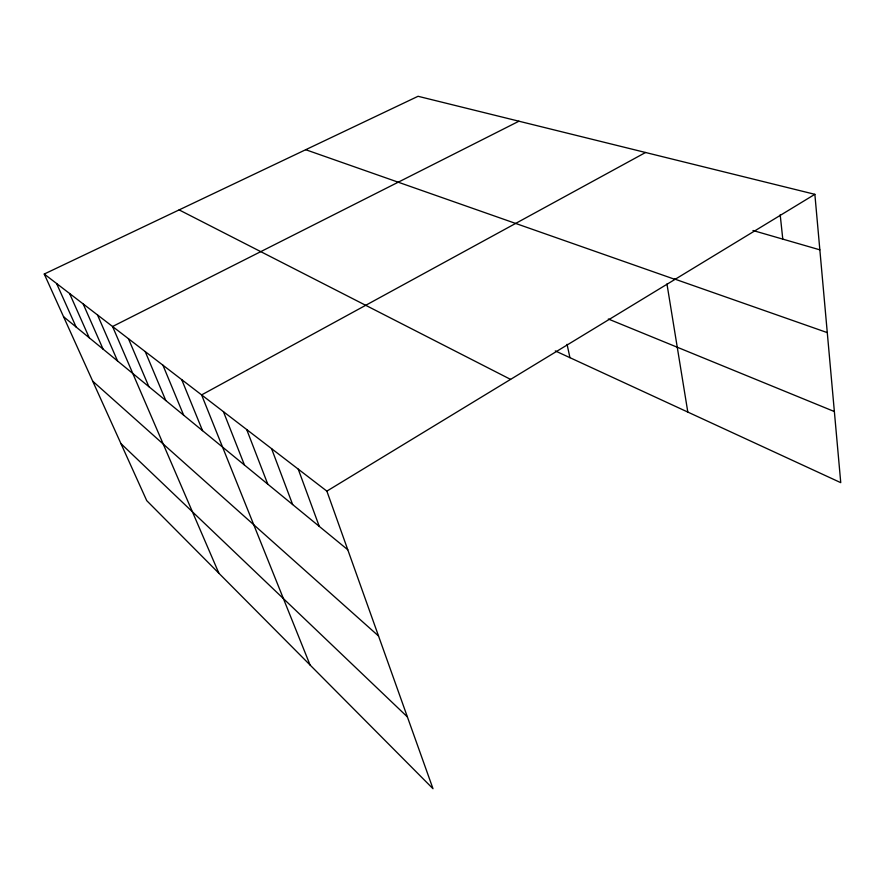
<?xml version="1.0" encoding="UTF-8"?>
<svg xmlns="http://www.w3.org/2000/svg" width="885" height="885" viewBox="0 0 885 885"><rect width="100%" height="100%" fill="white"/><g stroke="black" fill="none" stroke-linecap="round" stroke-linejoin="round"><path stroke-width="1.33" d="M814.864 194.324L418.063 96.288L44.25 274.029L326.864 491.12L814.864 194.324L840.75 482.657L555.293 350.914M645.552 152.497L201.603 394.909L310.071 665.011M518.942 121.212L112.561 326.51L218.905 573.27M752.969 230.498L819.853 249.835M674.481 278.985L827.276 332.616M305.701 149.709L674.989 279.394M608.316 319.009L834.367 411.547M179.135 209.9L510.579 379.388M63.554 316.708L347.772 549.751M92.715 381.192L378.537 635.994M120.946 443.606L407.388 716.905M44.25 274.029L146.733 500.644L432.997 788.712L326.864 491.12M56.607 283.532L76.11 327.007M69.572 293.488L89.263 337.793M83.179 303.942L103.069 349.11M97.494 314.927L117.572 361.003M128.447 338.701L148.868 386.656M145.206 351.577L165.794 400.54M162.928 365.195L183.66 415.187M181.702 379.61L202.554 430.674M223.429 411.658L244.459 465.034M246.694 429.535L267.768 484.15M271.573 448.651L292.647 504.55M298.234 469.127L319.264 526.365M567.064 344.32L569.94 357.684M666.958 283.941L687.811 412.078M780.194 214.756L782.783 239.116"/></g></svg>
